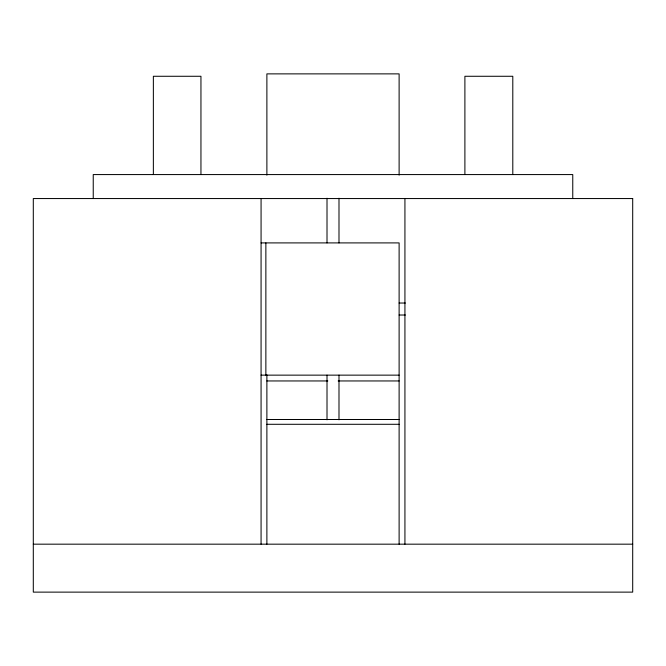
<?xml version="1.0" encoding="UTF-8"?>
<svg xmlns="http://www.w3.org/2000/svg" width="666" height="666" viewBox="0 0 666 666"><rect width="100%" height="100%" fill="white"/><g stroke="black" fill="none" stroke-linecap="round" stroke-linejoin="round"><path stroke-width="1" d="M153.363 174.45L153.363 76.274L200.949 76.274L200.949 174.45M464.893 174.45L464.893 76.274L512.795 76.274L512.795 174.45M261.072 242.907L399.117 242.907L399.117 544.172M399.117 303.03L405.353 303.03M399.117 315.018L405.353 315.018M261.072 375.141L399.117 375.141M266.883 380.952L327.839 380.952M338.161 380.952L399.117 380.952M266.883 419.497L399.117 419.497M266.883 424.292L399.117 424.292M33.3 544.172L632.7 544.172M572.76 198.551L572.76 174.575L93.24 174.575L93.24 198.551M404.928 198.551L404.928 544.172M399.117 175.15L399.117 73.876L266.883 73.876L266.883 175.15M338.994 198.227L338.994 242.907M338.994 375.141L338.994 419.821M327.006 198.227L327.006 242.907M327.006 375.141L327.006 419.821M266.883 374.783L266.883 544.172M265.867 242.907L265.867 375.141M261.072 198.551L261.072 544.172M632.7 198.551L33.3 198.551L33.3 592.124L632.7 592.124L632.7 198.551"/></g></svg>
